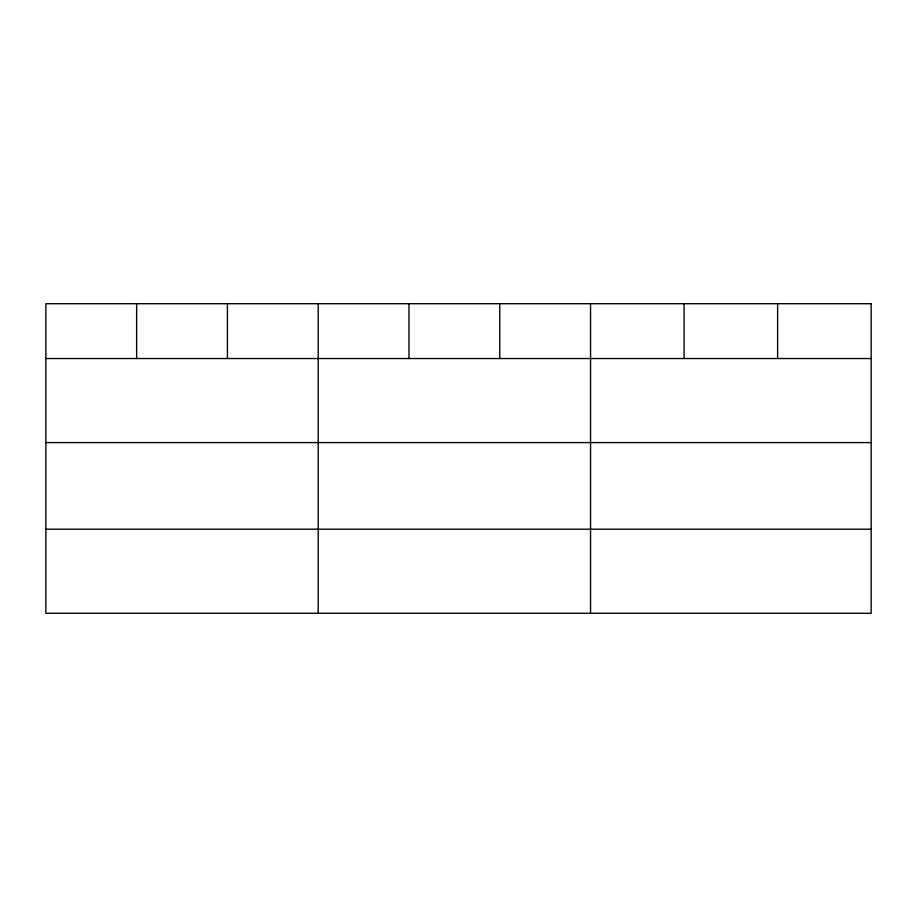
<?xml version="1.0" encoding="UTF-8"?>
<svg xmlns="http://www.w3.org/2000/svg" width="917" height="917" viewBox="0 0 917 917"><rect width="100%" height="100%" fill="white"/><g stroke="black" fill="none" stroke-linecap="round" stroke-linejoin="round"><path stroke-width="1.38" d="M45.85 358.524L871.15 358.524M45.85 442.59L871.15 442.59M45.85 529.212L871.15 529.212M777.616 303.71L777.616 358.524M684.082 303.71L684.082 358.524M590.548 303.71L590.548 613.29M499.765 303.71L499.765 358.524M408.982 303.71L408.982 358.524M318.199 303.71L318.199 613.29M227.416 303.71L227.416 358.524M136.633 303.71L136.633 358.524M871.15 303.71L45.85 303.71L45.85 613.29L871.15 613.29L871.15 303.71"/></g></svg>
